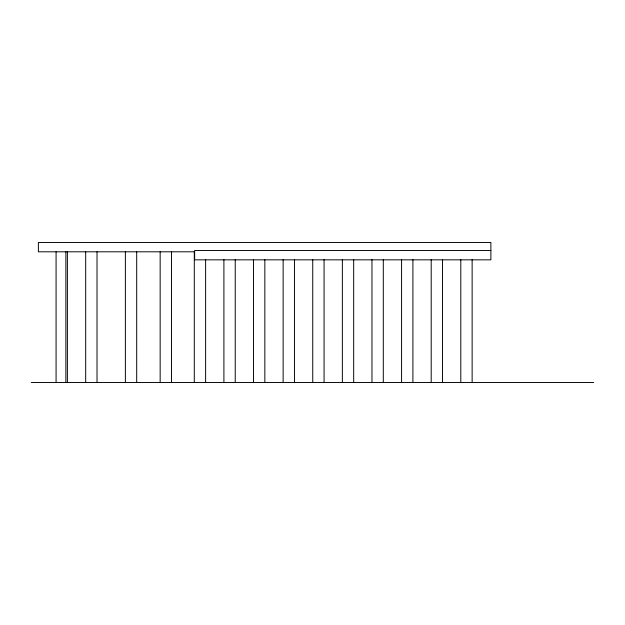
<?xml version="1.0" encoding="UTF-8"?>
<svg xmlns="http://www.w3.org/2000/svg" width="625" height="625" viewBox="0 0 625 625"><rect width="100%" height="100%" fill="white"/><g stroke="black" fill="none" stroke-linecap="round" stroke-linejoin="round"><path stroke-width="0.94" d="M490.875 250.5L194.656 250.5L194.656 259.836L490.875 259.836L490.875 242.469L38.383 242.469L38.383 251.805L194.414 251.805M31.25 382.531L593.75 382.531M472.133 259.609L472.133 382.531M460.805 259.609L460.805 382.531M442.523 259.609L442.523 382.531M431.195 259.609L431.195 382.531M412.906 259.609L412.906 382.531M401.578 259.609L401.578 382.531M383.297 259.609L383.297 382.531M371.969 259.609L371.969 382.531M353.68 259.609L353.68 382.531M342.359 259.609L342.359 382.531M324.07 259.609L324.07 382.531M312.742 259.609L312.742 382.531M294.461 259.609L294.461 382.531M283.133 259.609L283.133 382.531M264.844 259.609L264.844 382.531M253.516 259.609L253.516 382.531M235.234 259.609L235.234 382.531M223.906 259.609L223.906 382.531M205.617 259.609L205.617 382.531M194.297 251.43L194.297 382.531M171.484 251.805L171.484 382.531M160.156 251.805L160.156 382.531M136.695 251.805L136.695 382.531M125.375 251.805L125.375 382.531M97.016 251.805L97.016 382.531M85.688 251.805L85.688 382.531M67.398 251.805L67.398 382.531M65.867 251.805L65.867 382.531M56.078 251.805L56.078 382.531"/></g></svg>
